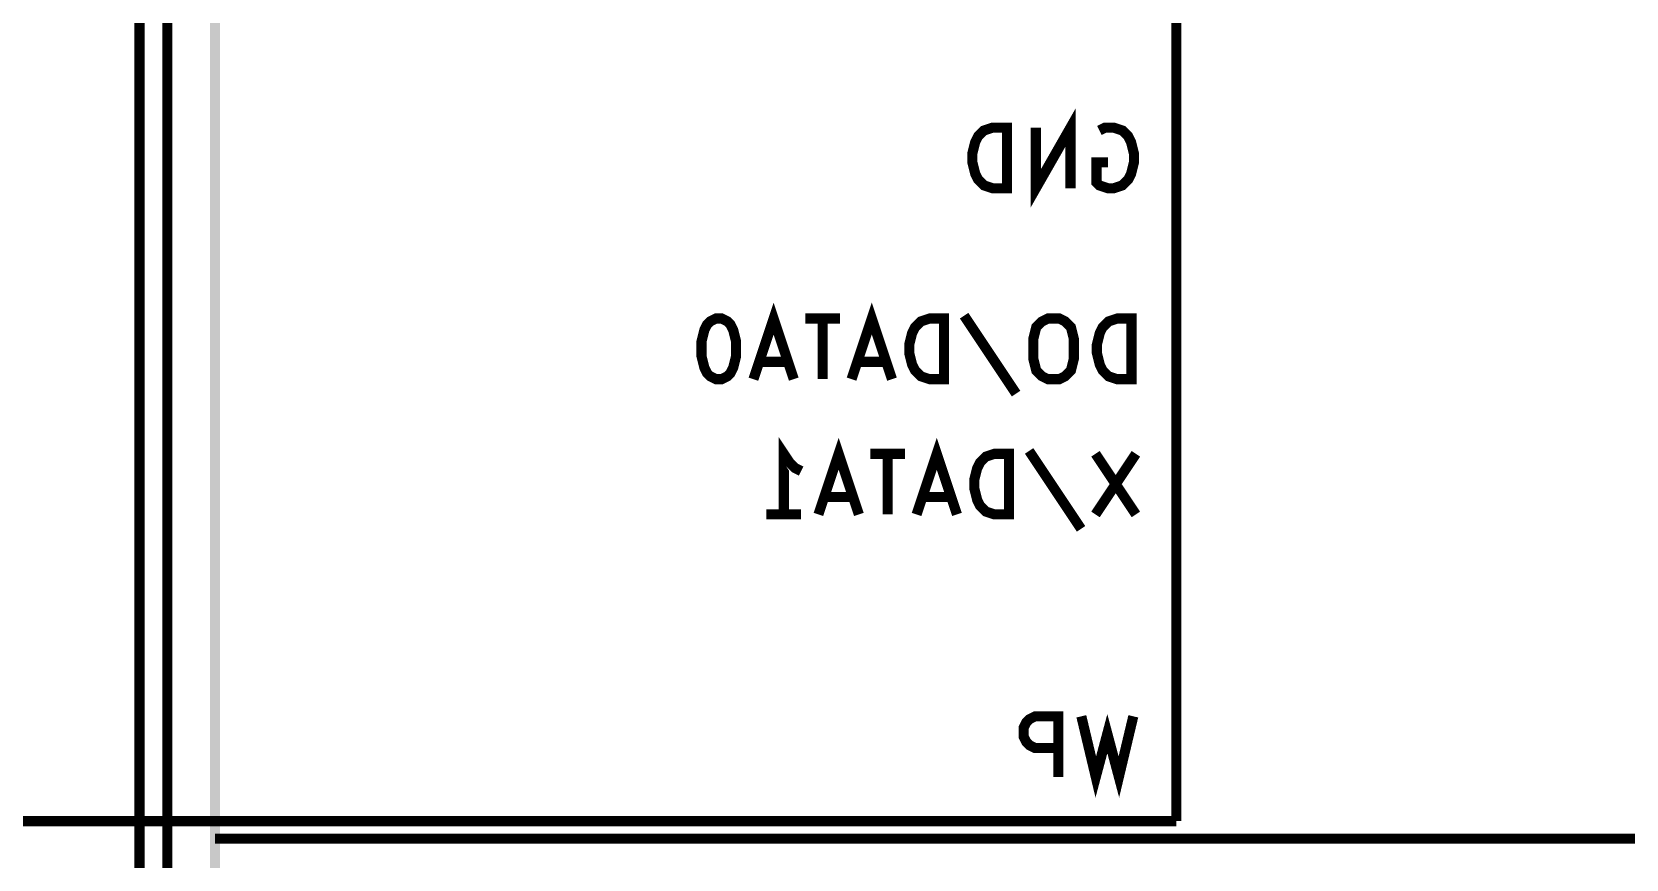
# Model space of a CAD drawing. Extents: x 66 to 205, y -127 to -80.
# Drawn here: x 112.65 to 132.69, y -116.01 to -105.61 of the extents above; entities that cross this region are included whole.
import ezdxf

# ---------------------------------------------------------------- set-up
doc = ezdxf.new("R2010")
doc.units = 0
doc.layers.add('MKSMINI12864-B_SILKS_GBR', color=5, linetype='CONTINUOUS')
doc.layers.add('MKSMINI12864-F_SILKS_GBR', color=11, linetype='CONTINUOUS')

msp = doc.modelspace()

# ---------------------------------------------------------------- linework, layer by layer
at = {"layer": 'MKSMINI12864-B_SILKS_GBR', "const_width": 0.127}
for points in [[(127.036, -115.5285), (127.036, -86.9285)], [(125.703714, -107.573214), (125.703714, -106.811214), (125.268286, -107.573214), (125.268286, -106.811214)], [(124.905428, -107.573214), (124.905428, -106.811214), (124.724, -106.811214), (124.615142, -106.8475), (124.542572, -106.92007), (124.506286, -106.992642), (124.47, -107.137784), (124.47, -107.246642), (124.506286, -107.391784), (124.542572, -107.464356), (124.615142, -107.536928), (124.724, -107.573214), (124.905428, -107.573214)], [(126.066572, -106.8475), (126.139142, -106.811214), (126.248, -106.811214), (126.356858, -106.8475), (126.429428, -106.92007), (126.465714, -106.992642), (126.502, -107.137784), (126.502, -107.246642), (126.465714, -107.391784), (126.429428, -107.464356), (126.356858, -107.536928), (126.248, -107.573214), (126.175428, -107.573214), (126.066572, -107.536928), (126.030286, -107.500642), (126.030286, -107.246642), (126.175428, -107.246642)], [(122.225714, -109.973214), (121.971714, -109.211214), (121.717714, -109.973214)], [(123.459428, -109.973214), (123.205428, -109.211214), (122.951428, -109.973214)], [(121.318572, -109.211214), (121.246, -109.211214), (121.173428, -109.2475), (121.137142, -109.283784), (121.100858, -109.356356), (121.064572, -109.5015), (121.064572, -109.682928), (121.100858, -109.82807), (121.137142, -109.900642), (121.173428, -109.936928), (121.246, -109.973214), (121.318572, -109.973214), (121.391142, -109.936928), (121.427428, -109.900642), (121.463714, -109.82807), (121.5, -109.682928), (121.5, -109.5015), (121.463714, -109.356356), (121.427428, -109.283784), (121.391142, -109.2475), (121.318572, -109.211214)], [(122.806286, -109.211214), (122.370858, -109.211214)], [(122.588572, -109.973214), (122.588572, -109.211214)], [(124.112572, -109.973214), (124.112572, -109.211214), (123.931142, -109.211214), (123.822286, -109.2475), (123.749714, -109.32007), (123.713428, -109.392642), (123.677142, -109.537784), (123.677142, -109.646642), (123.713428, -109.791784), (123.749714, -109.864356), (123.822286, -109.936928), (123.931142, -109.973214), (124.112572, -109.973214)], [(124.366572, -109.174928), (125.019714, -110.154642)], [(125.564, -109.211214), (125.418858, -109.211214), (125.346286, -109.2475), (125.273714, -109.32007), (125.237428, -109.465214), (125.237428, -109.719214), (125.273714, -109.864356), (125.346286, -109.936928), (125.418858, -109.973214), (125.564, -109.973214), (125.636572, -109.936928), (125.709142, -109.864356), (125.745428, -109.719214), (125.745428, -109.465214), (125.709142, -109.32007), (125.636572, -109.2475), (125.564, -109.211214)], [(126.471142, -109.973214), (126.471142, -109.211214), (126.289714, -109.211214), (126.180858, -109.2475), (126.108286, -109.32007), (126.072, -109.392642), (126.035714, -109.537784), (126.035714, -109.646642), (126.072, -109.791784), (126.108286, -109.864356), (126.180858, -109.936928), (126.289714, -109.973214), (126.471142, -109.973214)], [(122.153142, -109.7555), (121.790286, -109.7555)], [(123.386858, -109.7555), (123.024, -109.7555)], [(122.099572, -111.673214), (122.099572, -110.911214), (122.172142, -111.02007), (122.244714, -111.092642), (122.317286, -111.128928)], [(123.043, -111.673214), (122.789, -110.911214), (122.535, -111.673214)], [(124.276714, -111.673214), (124.022714, -110.911214), (123.768714, -111.673214)], [(125.183858, -110.874928), (125.837, -111.854642)], [(123.623572, -110.911214), (123.188142, -110.911214)], [(123.405858, -111.673214), (123.405858, -110.911214)], [(124.929858, -111.673214), (124.929858, -110.911214), (124.748428, -110.911214), (124.639572, -110.9475), (124.567, -111.02007), (124.530714, -111.092642), (124.494428, -111.237784), (124.494428, -111.346642), (124.530714, -111.491784), (124.567, -111.564356), (124.639572, -111.636928), (124.748428, -111.673214), (124.929858, -111.673214)], [(126.526428, -110.911214), (126.018428, -111.673214)], [(126.018428, -110.911214), (126.526428, -111.673214)], [(122.970428, -111.4555), (122.607572, -111.4555)], [(124.204142, -111.4555), (123.841286, -111.4555)], [(121.881858, -111.673214), (122.317286, -111.673214)], [(125.550142, -114.973214), (125.550142, -114.211214), (125.259858, -114.211214), (125.187286, -114.2475), (125.151, -114.283784), (125.114714, -114.356356), (125.114714, -114.465214), (125.151, -114.537784), (125.187286, -114.57407), (125.259858, -114.610356), (125.550142, -114.610356)], [(126.493572, -114.211214), (126.312142, -114.973214), (126.167, -114.428928), (126.021858, -114.973214), (125.840428, -114.211214)], [(127.036, -115.5285), (107.336, -115.5285)]]:
    msp.add_lwpolyline(points, dxfattribs=at)
at = {"layer": 'MKSMINI12864-F_SILKS_GBR', "const_width": 0.127}
for points in [[(114, -122.8), (114, -84.2)], [(114.35, -122.8), (114.35, -84.2)], [(114.95, -115.75), (171.65, -115.75)]]:
    msp.add_lwpolyline(points, dxfattribs=at)
at = {"layer": 'MKSMINI12864-F_SILKS_GBR'}
msp.add_solid([(114.8865, -122.1863), (114.8865, -86.93411), (115.0135, -122.1863), (115.0135, -86.93411)], dxfattribs=at)

doc.saveas('drawing.dxf')
